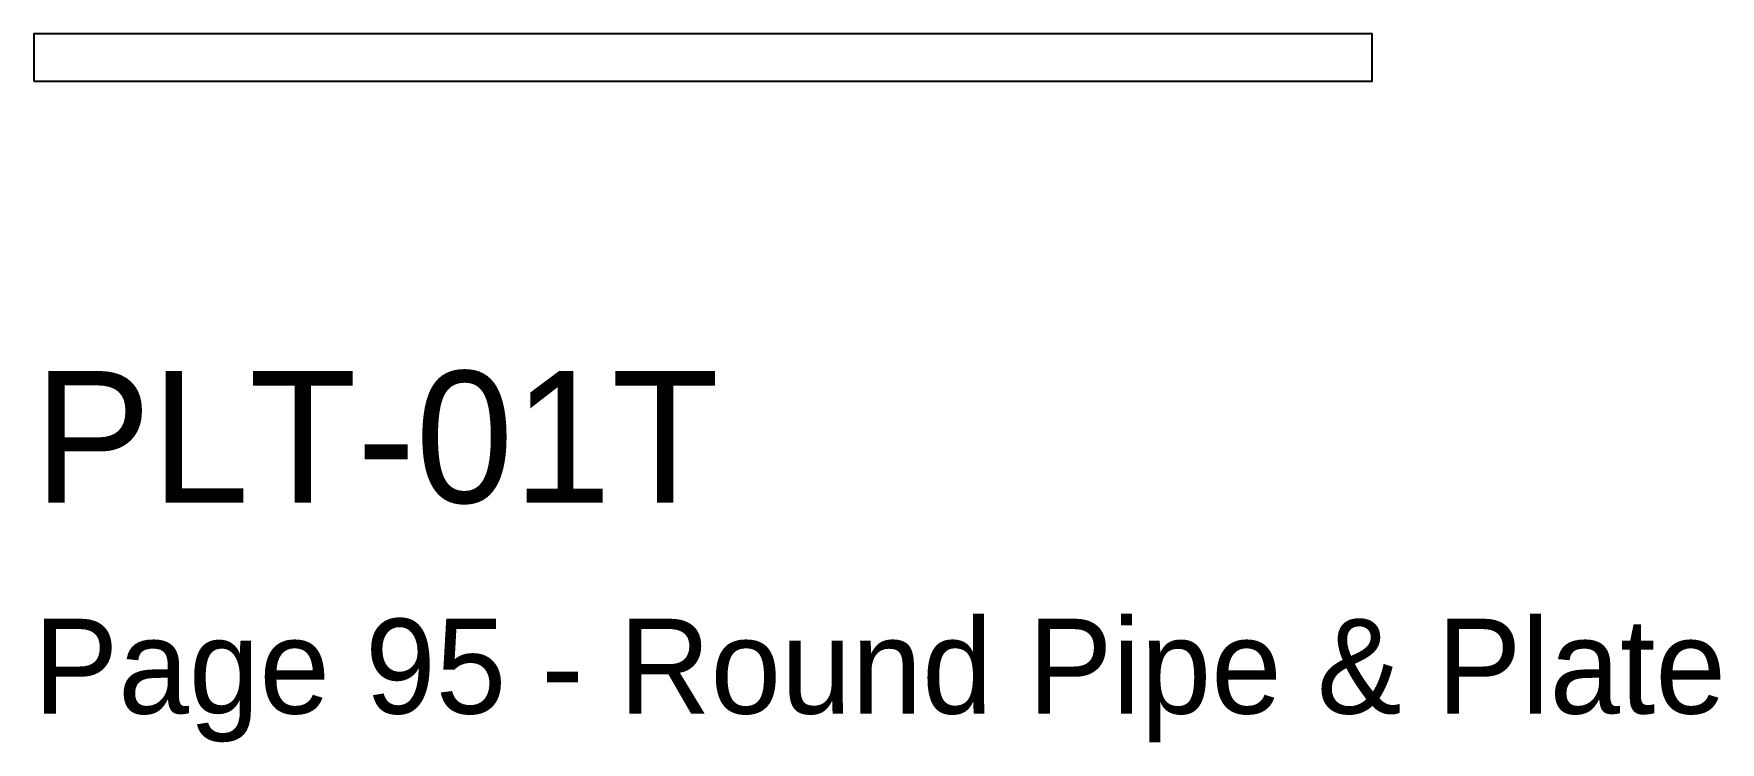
# Model space of a CAD drawing. Header units: millimetres. Extents: x 0 to 32, y -12.5 to 0.9.
import ezdxf

# ---------------------------------------------------------------- set-up
doc = ezdxf.new("R2010")
doc.units = ezdxf.units.MM
doc.layers.add('INFO', color=7, linetype='Continuous')
doc.layers.add('PROFILE', color=7, linetype='Continuous')

msp = doc.modelspace()

# ---------------------------------------------------------------- linework, layer by layer
at = {"layer": 'PROFILE'}
msp.add_lwpolyline([(0, 0), (25.4, 0), (25.4, 0.9), (0, 0.9)], close=True, dxfattribs=at)

# ---------------------------------------------------------------- texts
at = {"layer": 'INFO'}
for s, height, p in [('PLT-01T', 2.5, (0, -8)), ('Page 95 - Round Pipe & Plate', 1.8, (0, -12))]:
    msp.add_text(s, height=height, dxfattribs=at).set_placement(p)

doc.saveas('drawing.dxf')
